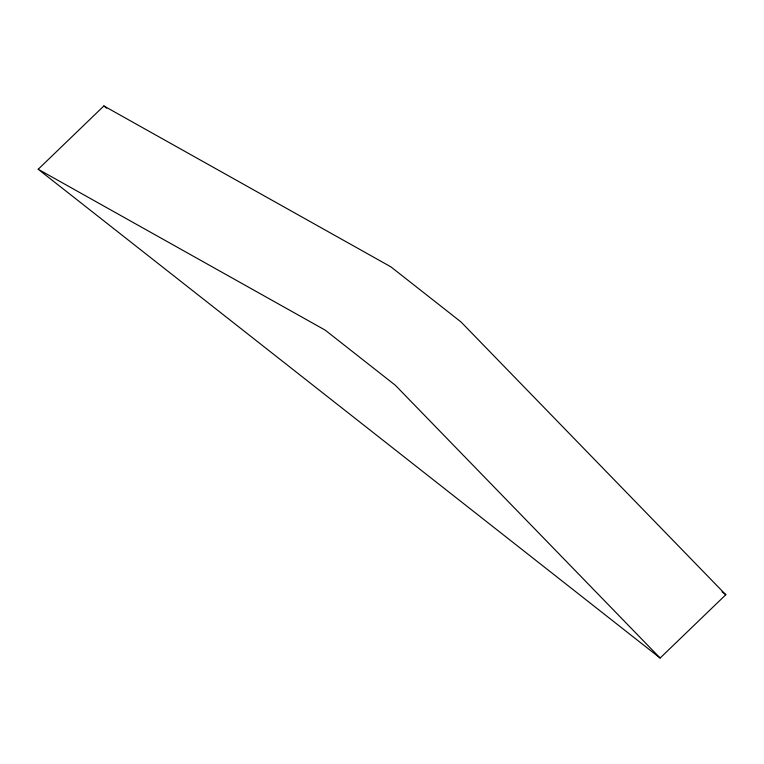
<?xml version="1.0" encoding="UTF-8"?>
<svg xmlns="http://www.w3.org/2000/svg" width="764" height="764" viewBox="0 0 764 764"><rect width="100%" height="100%" fill="white"/><g stroke="black" fill="none" stroke-linecap="round" stroke-linejoin="round"><path stroke-width="1.15" d="M38.2 169.264L103.875 105.957L390.843 266.817L460.978 321.93L725.8 594.736L660.125 658.043L38.2 169.264L325.168 330.115L395.303 385.228L660.125 658.043M103.875 105.957L106.693 108.173M722.047 591.785L725.8 594.736"/></g></svg>
